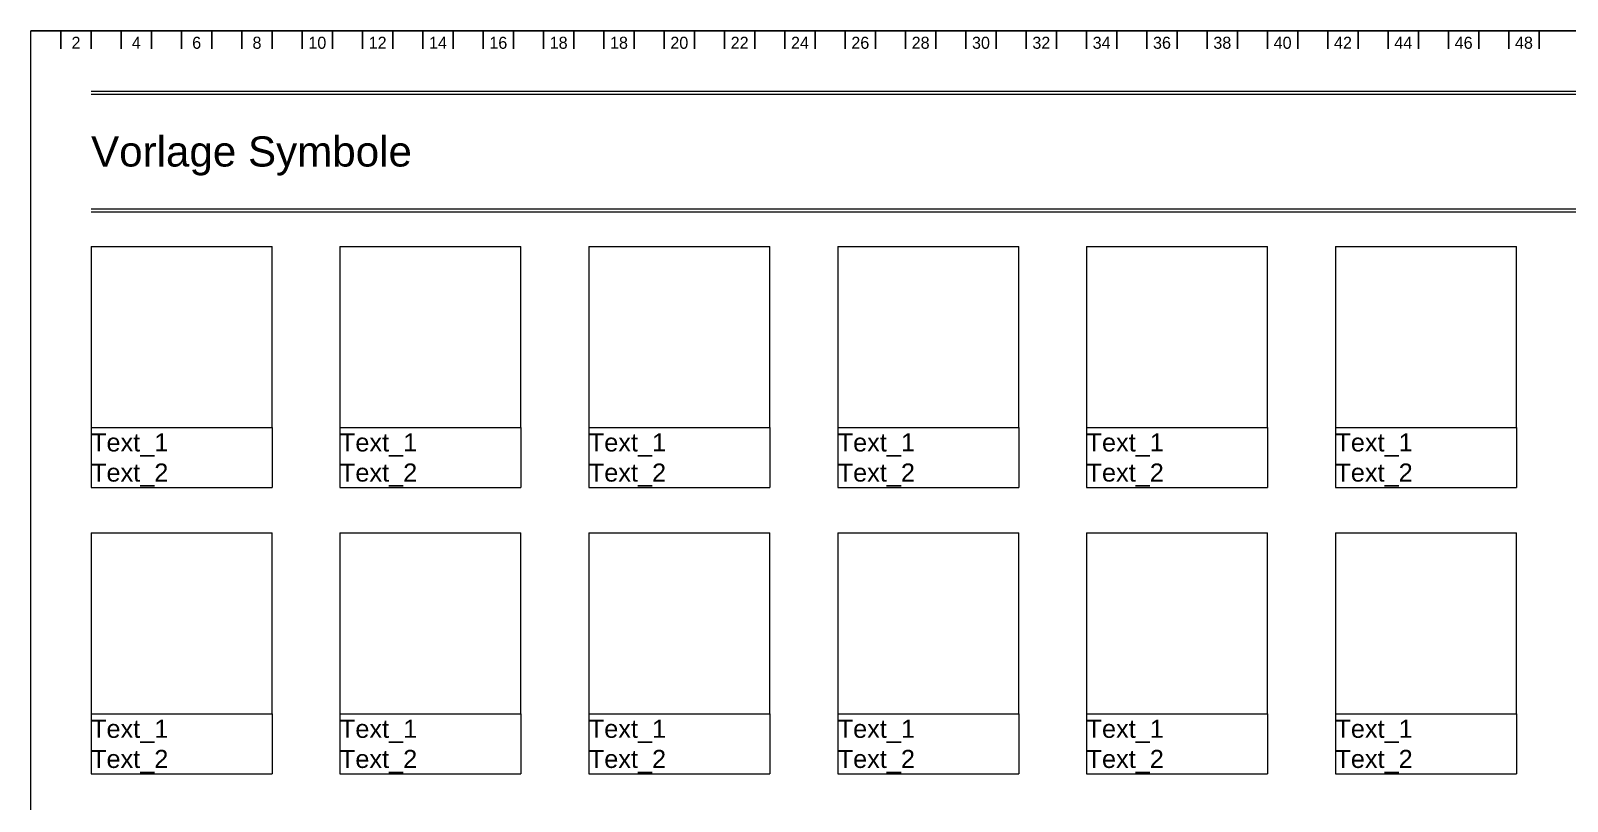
# Model space of a CAD drawing. Header units: millimetres. Extents: x 0 to 1740, y -634 to 297.
# Drawn here: x 880 to 1134.7, y -147.8 to -20 of the extents above; entities that cross this region are included whole.
import ezdxf
from ezdxf.enums import TextEntityAlignment as Align

# ---------------------------------------------------------------- set-up
doc = ezdxf.new("R2010")
doc.units = ezdxf.units.MM
for name, color, linetype, lineweight, true_color in [('_Legende', 5, 'Continuous', 5, 0x0000ff), ('_Rahmen_Symbol_bl', 5, 'Continuous', 5, 0x0000ff), ('_Rahmen_Symbol_rt', 1, 'Continuous', 5, 0xff0000), ('_Rahmen_Symbol_Text', 3, 'Continuous', 5, 0x00ff00), ('_Zeichenfläche', 30, 'Continuous', 5, 0xff7f00), ('BLATTRAHMEN', 5, 'Continuous', 5, 0x0000ff), ('FORMAT', 2, 'Continuous', 5, 0xffff00)]:
    doc.layers.add(name, color=color, linetype=linetype, lineweight=lineweight, true_color=true_color)
doc.layers.add('RASTER', color=5, linetype='Continuous', true_color=0x0000ff)
doc.styles.add('textstyle1047', font='')
doc.styles.add('textstyle1048', font='')
doc.styles.add('textstyle1049', font='')
doc.styles.add('textstyle1050', font='')
doc.styles.add('textstyle1051', font='')
doc.styles.add('textstyle1052', font='')
doc.styles.add('textstyle1053', font='')
doc.styles.add('textstyle1060', font='')
doc.styles.add('textstyle1061', font='')
doc.styles.add('textstyle1062', font='')
doc.styles.add('textstyle1063', font='')
doc.styles.add('textstyle1064', font='')
doc.styles.add('textstyle1065', font='')
doc.styles.add('textstyle1066', font='')
doc.styles.add('textstyle1067', font='')
doc.styles.add('textstyle1068', font='')
doc.styles.add('textstyle1069', font='')
doc.styles.add('textstyle1070', font='')
doc.styles.add('textstyle1078', font='')
doc.styles.add('textstyle1087', font='')
doc.styles.add('textstyle1088', font='')
doc.styles.add('textstyle1089', font='')
doc.styles.add('textstyle116', font='')
doc.styles.add('textstyle127', font='')
doc.styles.add('textstyle15', font='')
doc.styles.add('textstyle1627', font='')
doc.styles.add('textstyle1642', font='')
doc.styles.add('textstyle1648', font='')
doc.styles.add('textstyle23', font='')
doc.styles.add('textstyle3', font='')
doc.styles.add('textstyle35', font='')
doc.styles.add('textstyle50', font='')
doc.styles.add('textstyle61', font='')
doc.styles.add('textstyle71', font='')
doc.styles.add('textstyle735', font='')
doc.styles.add('textstyle747', font='')
doc.styles.add('textstyle754', font='')
doc.styles.add('textstyle772', font='')
doc.styles.add('textstyle790', font='')
doc.styles.add('textstyle801', font='')
doc.styles.add('textstyle805', font='')
doc.styles.add('textstyle817', font='')
doc.styles.add('textstyle823', font='')
doc.styles.add('textstyle83', font='')
doc.styles.add('textstyle834', font='')
doc.styles.add('textstyle852', font='')
doc.styles.add('textstyle853', font='')
doc.styles.add('textstyle871', font='')
doc.styles.add('textstyle883', font='')
doc.styles.add('textstyle94', font='')
doc.styles.get('textstyle1047').set_extended_font_data('Arial')
doc.styles.get('textstyle1048').set_extended_font_data('Arial')
doc.styles.get('textstyle1049').set_extended_font_data('Arial')
doc.styles.get('textstyle1050').set_extended_font_data('Arial')
doc.styles.get('textstyle1051').set_extended_font_data('Arial')
doc.styles.get('textstyle1052').set_extended_font_data('Arial')
doc.styles.get('textstyle1053').set_extended_font_data('Arial')
doc.styles.get('textstyle1060').set_extended_font_data('Arial')
doc.styles.get('textstyle1061').set_extended_font_data('Arial')
doc.styles.get('textstyle1062').set_extended_font_data('Arial')
doc.styles.get('textstyle1063').set_extended_font_data('Arial')
doc.styles.get('textstyle1064').set_extended_font_data('Arial')
doc.styles.get('textstyle1065').set_extended_font_data('Arial')
doc.styles.get('textstyle1066').set_extended_font_data('Arial')
doc.styles.get('textstyle1067').set_extended_font_data('Arial')
doc.styles.get('textstyle1068').set_extended_font_data('Arial')
doc.styles.get('textstyle1069').set_extended_font_data('Arial')
doc.styles.get('textstyle1070').set_extended_font_data('Arial')
doc.styles.get('textstyle1078').set_extended_font_data('Arial')
doc.styles.get('textstyle1087').set_extended_font_data('Arial')
doc.styles.get('textstyle1088').set_extended_font_data('Arial')
doc.styles.get('textstyle1089').set_extended_font_data('Arial')
doc.styles.get('textstyle116').set_extended_font_data('textstyle78')
doc.styles.get('textstyle127').set_extended_font_data('textstyle79')
doc.styles.get('textstyle15').set_extended_font_data('textstyle72')
doc.styles.get('textstyle1627').set_extended_font_data('Arial')
doc.styles.get('textstyle1642').set_extended_font_data('Arial')
doc.styles.get('textstyle1648').set_extended_font_data('Arial')
doc.styles.get('textstyle23').set_extended_font_data('textstyle70')
doc.styles.get('textstyle3').set_extended_font_data('textstyle73')
doc.styles.get('textstyle35').set_extended_font_data('textstyle71')
doc.styles.get('textstyle50').set_extended_font_data('textstyle77')
doc.styles.get('textstyle61').set_extended_font_data('textstyle76')
doc.styles.get('textstyle71').set_extended_font_data('textstyle74')
doc.styles.get('textstyle735').set_extended_font_data('textstyle56')
doc.styles.get('textstyle747').set_extended_font_data('textstyle58')
doc.styles.get('textstyle754').set_extended_font_data('textstyle57')
doc.styles.get('textstyle772').set_extended_font_data('textstyle60')
doc.styles.get('textstyle790').set_extended_font_data('textstyle59')
doc.styles.get('textstyle801').set_extended_font_data('textstyle61')
doc.styles.get('textstyle805').set_extended_font_data('textstyle65')
doc.styles.get('textstyle817').set_extended_font_data('textstyle64')
doc.styles.get('textstyle823').set_extended_font_data('textstyle62')
doc.styles.get('textstyle83').set_extended_font_data('textstyle75')
doc.styles.get('textstyle834').set_extended_font_data('textstyle63')
doc.styles.get('textstyle852').set_extended_font_data('textstyle69')
doc.styles.get('textstyle853').set_extended_font_data('textstyle68')
doc.styles.get('textstyle871').set_extended_font_data('textstyle66')
doc.styles.get('textstyle883').set_extended_font_data('textstyle67')
doc.styles.get('textstyle94').set_extended_font_data('textstyle81')

msp = doc.modelspace()

# ---------------------------------------------------------------- linework, layer by layer
at = {"layer": '_Rahmen_Symbol_bl'}
for p, q in [((890, -85.76), (890, -95.76)), ((920, -85.76), (920, -95.76)), ((931.25, -85.76), (931.25, -95.76)), ((961.25, -85.76), (961.25, -95.76)), ((972.5, -85.76), (972.5, -95.76)), ((1002.5, -85.76), (1002.5, -95.76)), ((1013.75, -85.76), (1013.75, -95.76)), ((1043.75, -85.76), (1043.75, -95.76)), ((1055, -85.76), (1055, -95.76)), ((1085, -85.76), (1085, -95.76)), ((1096.25, -85.76), (1096.25, -95.76)), ((1126.25, -85.76), (1126.25, -95.76)), ((890, -95.76), (920, -95.76)), ((931.25, -95.76), (961.25, -95.76)), ((972.5, -95.76), (1002.5, -95.76)), ((1013.75, -95.76), (1043.75, -95.76)), ((1055, -95.76), (1085, -95.76)), ((1096.25, -95.76), (1126.25, -95.76)), ((890, -133.26), (890, -143.26)), ((920, -133.26), (920, -143.26)), ((931.25, -133.26), (931.25, -143.26)), ((961.25, -133.26), (961.25, -143.26)), ((972.5, -133.26), (972.5, -143.26)), ((1002.5, -133.26), (1002.5, -143.26)), ((1013.75, -133.26), (1013.75, -143.26)), ((1043.75, -133.26), (1043.75, -143.26)), ((1055, -133.26), (1055, -143.26)), ((1085, -133.26), (1085, -143.26)), ((1096.25, -133.26), (1096.25, -143.26)), ((1126.25, -133.26), (1126.25, -143.26)), ((890, -143.26), (920, -143.26)), ((931.25, -143.26), (961.25, -143.26)), ((972.5, -143.26), (1002.5, -143.26)), ((1013.75, -143.26), (1043.75, -143.26)), ((1055, -143.26), (1085, -143.26)), ((1096.25, -143.26), (1126.25, -143.26))]:
    msp.add_line(p, q, dxfattribs=at)
at = {"layer": '_Rahmen_Symbol_rt'}
for p, q in [((890, -55.76), (890, -85.76)), ((890, -55.76), (920, -55.76)), ((920, -85.76), (920, -55.76)), ((931.25, -55.76), (931.25, -85.76)), ((931.25, -55.76), (961.25, -55.76)), ((961.25, -85.76), (961.25, -55.76)), ((972.5, -55.76), (972.5, -85.76)), ((972.5, -55.76), (1002.5, -55.76)), ((1002.5, -85.76), (1002.5, -55.76)), ((1013.75, -55.76), (1013.75, -85.76)), ((1013.75, -55.76), (1043.75, -55.76)), ((1043.75, -85.76), (1043.75, -55.76)), ((1055, -55.76), (1055, -85.76)), ((1055, -55.76), (1085, -55.76)), ((1085, -85.76), (1085, -55.76)), ((1096.25, -55.76), (1096.25, -85.76)), ((1096.25, -55.76), (1126.25, -55.76)), ((1126.25, -85.76), (1126.25, -55.76)), ((890, -85.76), (920, -85.76)), ((931.25, -85.76), (961.25, -85.76)), ((972.5, -85.76), (1002.5, -85.76)), ((1013.75, -85.76), (1043.75, -85.76)), ((1055, -85.76), (1085, -85.76)), ((1096.25, -85.76), (1126.25, -85.76)), ((890, -103.26), (890, -133.26)), ((890, -103.26), (920, -103.26)), ((920, -133.26), (920, -103.26)), ((931.25, -103.26), (931.25, -133.26)), ((931.25, -103.26), (961.25, -103.26)), ((961.25, -133.26), (961.25, -103.26)), ((972.5, -103.26), (972.5, -133.26)), ((972.5, -103.26), (1002.5, -103.26)), ((1002.5, -133.26), (1002.5, -103.26)), ((1013.75, -103.26), (1013.75, -133.26)), ((1013.75, -103.26), (1043.75, -103.26)), ((1043.75, -133.26), (1043.75, -103.26)), ((1055, -103.26), (1055, -133.26)), ((1055, -103.26), (1085, -103.26)), ((1085, -133.26), (1085, -103.26)), ((1096.25, -103.26), (1096.25, -133.26)), ((1096.25, -103.26), (1126.25, -103.26)), ((1126.25, -133.26), (1126.25, -103.26)), ((890, -133.26), (920, -133.26)), ((931.25, -133.26), (961.25, -133.26)), ((972.5, -133.26), (1002.5, -133.26)), ((1013.75, -133.26), (1043.75, -133.26)), ((1055, -133.26), (1085, -133.26)), ((1096.25, -133.26), (1126.25, -133.26))]:
    msp.add_line(p, q, dxfattribs=at)
at = {"layer": '_Zeichenfläche'}
for p, q in [((890, -30), (1290, -30)), ((890, -30.5), (1290, -30.5)), ((890, -49.5), (1290, -49.5)), ((890, -50), (1290, -50))]:
    msp.add_line(p, q, dxfattribs=at)
at = {"layer": 'BLATTRAHMEN'}
msp.add_line((880, -295.76), (880, -20), dxfattribs=at)
at = {"layer": 'FORMAT', "linetype": 'BYBLOCK'}
msp.add_line((880, -316.97), (880, -19.97), dxfattribs=at)
at = {"layer": 'RASTER'}
msp.add_line((880, -20), (1300, -19.97), dxfattribs=at)
at = {"layer": 'RASTER', "linetype": 'BYBLOCK'}
for p, q in [((885, -19.97), (885, -22.97)), ((890, -19.97), (890, -22.97)), ((895, -19.97), (895, -22.97)), ((900, -19.97), (900, -22.97)), ((905, -19.97), (905, -22.97)), ((910, -19.97), (910, -22.97)), ((915, -19.97), (915, -22.97)), ((920, -19.97), (920, -22.97)), ((925, -19.97), (925, -22.97)), ((930, -19.97), (930, -22.97)), ((935, -19.97), (935, -22.97)), ((940, -19.97), (940, -22.97)), ((945, -19.97), (945, -22.97)), ((950, -19.97), (950, -22.97)), ((955, -19.97), (955, -22.97)), ((960, -19.97), (960, -22.97)), ((965, -19.97), (965, -22.97)), ((970, -19.97), (970, -22.97)), ((975, -19.97), (975, -22.97)), ((980, -19.97), (980, -22.97)), ((985, -19.97), (985, -22.97)), ((990, -19.97), (990, -22.97)), ((995, -19.97), (995, -22.97)), ((1000, -19.97), (1000, -22.97)), ((1005, -19.97), (1005, -22.97)), ((1010, -19.97), (1010, -22.97)), ((1015, -19.97), (1015, -22.97)), ((1020, -19.97), (1020, -22.97)), ((1025, -19.97), (1025, -22.97)), ((1030, -19.97), (1030, -22.97)), ((1035, -19.97), (1035, -22.97)), ((1040, -19.97), (1040, -22.97)), ((1045, -19.97), (1045, -22.97)), ((1050, -19.97), (1050, -22.97)), ((1055, -19.97), (1055, -22.97)), ((1060, -19.97), (1060, -22.97)), ((1065, -19.97), (1065, -22.97)), ((1070, -19.97), (1070, -22.97)), ((1075, -19.97), (1075, -22.97)), ((1080, -19.97), (1080, -22.97)), ((1085, -19.97), (1085, -22.97)), ((1090, -19.97), (1090, -22.97)), ((1095, -19.97), (1095, -22.97)), ((1100, -19.97), (1100, -22.97)), ((1105, -19.97), (1105, -22.97)), ((1110, -19.97), (1110, -22.97)), ((1115, -19.97), (1115, -22.97)), ((1120, -19.97), (1120, -22.97)), ((1125, -19.97), (1125, -22.97)), ((1130, -19.97), (1130, -22.97))]:
    msp.add_line(p, q, dxfattribs=at)

# ---------------------------------------------------------------- texts
at = {"layer": '_Legende', "style": 'textstyle1648'}
msp.add_text('Vorlage Symbole', height=5, dxfattribs=at).set_placement((890, -40), align=Align.MIDDLE_LEFT)
at = {"layer": '_Rahmen_Symbol_Text'}
for s, style, p in [('Text_1', 'textstyle1642', (890, -88.26)), ('Text_1', 'textstyle1060', (931.25, -88.26)), ('Text_1', 'textstyle1062', (972.5, -88.26)), ('Text_1', 'textstyle1048', (1013.75, -88.26)), ('Text_1', 'textstyle1050', (1055, -88.26)), ('Text_1', 'textstyle1052', (1096.25, -88.26)), ('Text_2', 'textstyle1627', (890, -93.26)), ('Text_2', 'textstyle1061', (931.25, -93.26)), ('Text_2', 'textstyle1047', (972.5, -93.26)), ('Text_2', 'textstyle1049', (1013.75, -93.26)), ('Text_2', 'textstyle1051', (1055, -93.26)), ('Text_2', 'textstyle1053', (1096.25, -93.26)), ('Text_1', 'textstyle1078', (890, -135.76)), ('Text_1', 'textstyle1064', (931.25, -135.76)), ('Text_1', 'textstyle1066', (972.5, -135.76)), ('Text_1', 'textstyle1068', (1013.75, -135.76)), ('Text_1', 'textstyle1070', (1055, -135.76)), ('Text_1', 'textstyle1088', (1096.25, -135.76)), ('Text_2', 'textstyle1063', (890, -140.76)), ('Text_2', 'textstyle1065', (931.25, -140.76)), ('Text_2', 'textstyle1067', (972.5, -140.76)), ('Text_2', 'textstyle1069', (1013.75, -140.76)), ('Text_2', 'textstyle1087', (1055, -140.76)), ('Text_2', 'textstyle1089', (1096.25, -140.76))]:
    msp.add_text(s, height=3, dxfattribs=dict(at, style=style)).set_placement(p, align=Align.MIDDLE_LEFT)
at = {"layer": 'RASTER', "linetype": 'BYBLOCK'}
for s, style, p in [('2', 'textstyle754', (887.5, -22.97)), ('4', 'textstyle735', (897.5, -22.97)), ('6', 'textstyle747', (907.5, -22.97)), ('8', 'textstyle790', (917.5, -22.97)), ('10', 'textstyle801', (927.5, -22.97)), ('12', 'textstyle772', (937.5, -22.97)), ('14', 'textstyle823', (947.5, -22.97)), ('16', 'textstyle834', (957.5, -22.97)), ('18', 'textstyle805', (967.5, -22.97)), ('18', 'textstyle817', (977.5, -22.97)), ('20', 'textstyle871', (987.5, -22.97)), ('22', 'textstyle883', (997.5, -22.97)), ('24', 'textstyle852', (1007.5, -22.97)), ('26', 'textstyle853', (1017.5, -22.97)), ('28', 'textstyle23', (1027.5, -22.97)), ('30', 'textstyle35', (1037.5, -22.97)), ('32', 'textstyle3', (1047.5, -22.97)), ('34', 'textstyle15', (1057.5, -22.97)), ('36', 'textstyle71', (1067.5, -22.97)), ('38', 'textstyle83', (1077.5, -22.97)), ('40', 'textstyle50', (1087.5, -22.97)), ('42', 'textstyle61', (1097.5, -22.97)), ('44', 'textstyle116', (1107.5, -22.97)), ('46', 'textstyle127', (1117.5, -22.97)), ('48', 'textstyle94', (1127.5, -22.97))]:
    msp.add_text(s, height=2, dxfattribs=dict(at, style=style)).set_placement(p, align=Align.CENTER)

doc.saveas('drawing.dxf')
